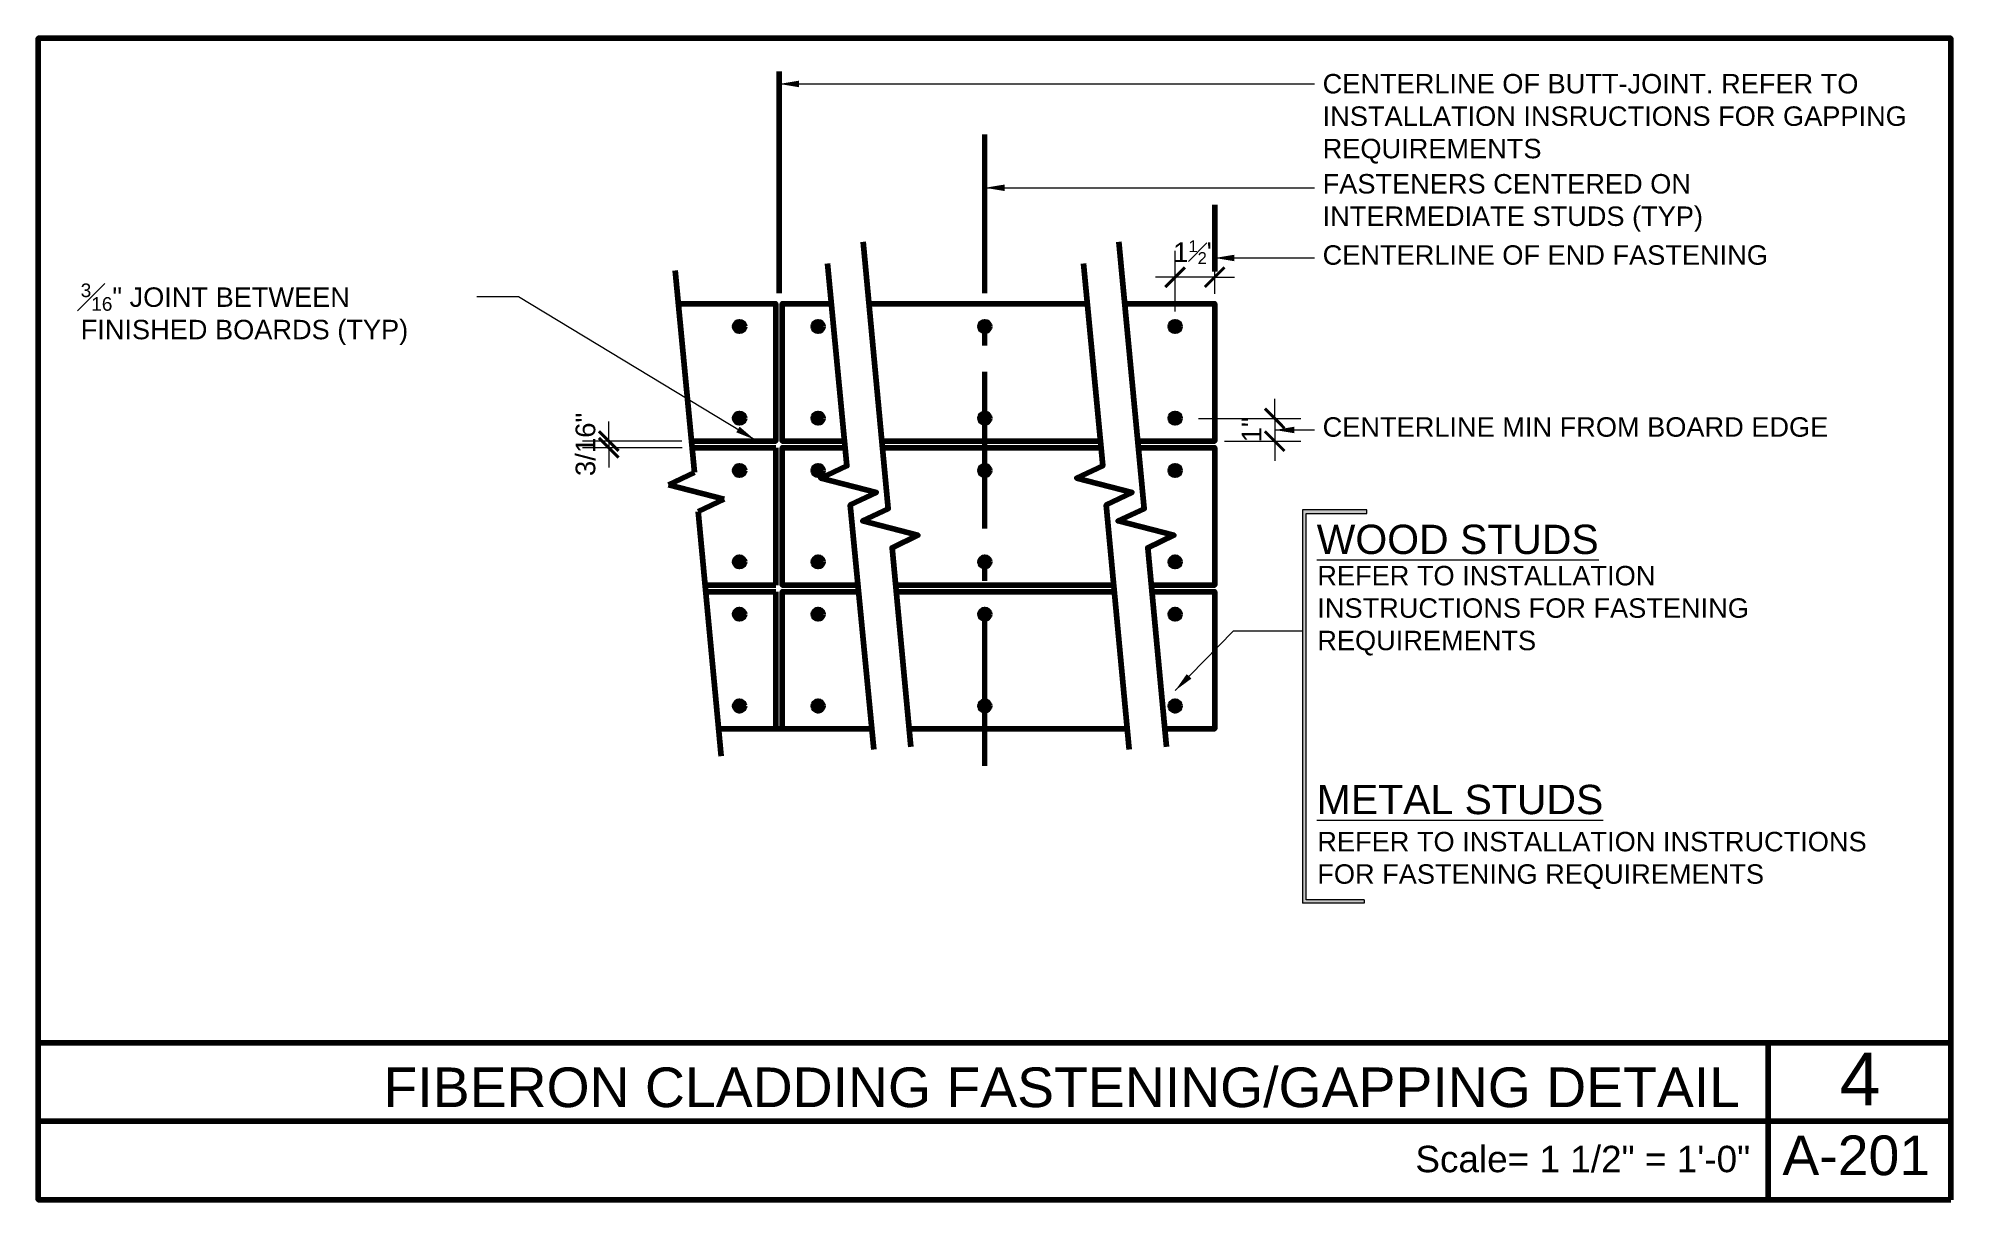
# Model space of a CAD drawing. Extents: x 3.2 to 76, y 270.4 to 314.6.
import ezdxf

# ---------------------------------------------------------------- set-up
doc = ezdxf.new("R2010")
doc.units = 0
doc.header["$MEASUREMENT"] = 0
for name, color, linetype, lineweight in [('Dt-Dim', 3, 'Continuous', 20), ('Dt-Line 2', 6, 'Continuous', 9), ('Dt-Line 3', 7, 'Continuous', 15), ('Dt-Line 4', 1, 'Continuous', 25), ('Dt-Line 5', 54, 'Continuous', 50), ('Dt-Text', 121, 'Continuous', 20)]:
    doc.layers.add(name, color=color, linetype=linetype, lineweight=lineweight)
doc.styles.add('Arial', font='Arial.ttf')
doc.styles.get("Standard").update_dxf_attribs({"font": 'Arial.ttf'})
doc.dimstyles.new('1 & 1 Half', dxfattribs={"dimtxt": 0.75, "dimasz": 0.75, "dimexe": 1, "dimexo": 0.375, "dimgap": 0.5, "dimtad": 1, "dimdec": 4, "dimzin": 3, "dimdsep": 46, "dimlunit": 4, "dimtxsty": 'Standard', "dimblk": 'ARCHTICK', "dimcen": 0.09375, "dimdle": 1, "dimclrd": 253, "dimclre": 253, "dimclrt": 256, "dimadec": 0, "dimazin": 0, "dimtfac": 0.6, "dimtdec": 4, "dimtix": 1, "dimtmove": 2, "dimatfit": 0, "dimfxl": 1, "dimfrac": 1, "dimtolj": 1, "dimtzin": 0, "dimlwd": 9, "dimlwe": 9, "dimarcsym": 0})

# ---------------------------------------------------------------- blocks, each defined once
blk = doc.blocks.new('_ARCHTICK')
at = {"color": 0, "linetype": 'ByBlock', "const_width": 0.15}
blk.add_lwpolyline([(-0.5, -0.5), (0.5, 0.5)], dxfattribs=at)
blk = doc.blocks.new('*D6')
at = {"layer": 'Defpoints', "color": 0, "transparency": 16777216}
for p in [(28.051, 299.269), (24.892, 299.017), (28.068, 299.017)]:
    blk.add_point(p, dxfattribs=at)
at = {"layer": 'Dt-Dim', "color": 253, "lineweight": 9, "transparency": 16777216}
for p, q in [((24.892, 299.269), (24.892, 300.019)), ((27.676, 299.269), (23.892, 299.269)), ((24.892, 299.269), (24.892, 299.017)), ((27.693, 299.017), (23.892, 299.017)), ((24.892, 299.017), (24.892, 298.267))]:
    blk.add_line(p, q, dxfattribs=at)
at = {"layer": 'Dt-Dim', "color": 253, "lineweight": 9, "transparency": 16777216, "xscale": 0.75, "yscale": 0.75, "zscale": 0.75}
for p, rotation in [((24.892, 299.269), 270), ((24.892, 299.017), 90)]:
    blk.add_blockref('_ARCHTICK', p, dxfattribs=dict(at, rotation=rotation))
at = {"layer": 'Dt-Dim', "transparency": 16777216, "insert": (24.012, 299.143), "char_height": 0.75, "attachment_point": 5, "rotation": 90}
blk.add_mtext('\\A1;3/16"', dxfattribs=at)
blk = doc.blocks.new('*D3')
at = {"layer": 'Defpoints', "color": 0, "transparency": 16777216}
for p in [(46.456, 305.508), (47.963, 304.5), (46.456, 303.823)]:
    blk.add_point(p, dxfattribs=at)
at = {"layer": 'Dt-Dim', "color": 253, "lineweight": 9, "transparency": 16777216}
for p, q in [((46.456, 304.198), (46.456, 306.508)), ((47.963, 304.875), (47.963, 306.508)), ((46.456, 305.508), (45.706, 305.508)), ((47.963, 305.508), (46.456, 305.508)), ((47.963, 305.508), (48.713, 305.508))]:
    blk.add_line(p, q, dxfattribs=at)
at = {"layer": 'Dt-Dim', "color": 253, "lineweight": 9, "transparency": 16777216, "xscale": 0.75, "yscale": 0.75, "zscale": 0.75}
blk.add_blockref('_ARCHTICK', (46.456, 305.508), dxfattribs=at)
at = {"layer": 'Dt-Dim', "color": 253, "lineweight": 9, "transparency": 16777216, "xscale": 0.75, "yscale": 0.75, "zscale": 0.75, "rotation": 180}
blk.add_blockref('_ARCHTICK', (47.963, 305.508), dxfattribs=at)
at = {"layer": 'Dt-Dim', "transparency": 16777216, "insert": (47.209, 306.46), "char_height": 0.75, "attachment_point": 5}
blk.add_mtext('\\A1;1{\\H0.600000x;\\S1#2;}"', dxfattribs=at)
blk = doc.blocks.new('*D5')
at = {"layer": 'Defpoints', "color": 0, "transparency": 16777216}
for p in [(46.967, 300.132), (47.963, 299.269), (50.246, 299.269)]:
    blk.add_point(p, dxfattribs=at)
at = {"layer": 'Dt-Dim', "color": 253, "lineweight": 9, "transparency": 16777216}
for p, q in [((50.246, 300.132), (50.246, 300.882)), ((47.342, 300.132), (51.246, 300.132)), ((50.246, 300.132), (50.246, 299.269)), ((48.338, 299.269), (51.246, 299.269)), ((50.246, 299.269), (50.246, 298.519))]:
    blk.add_line(p, q, dxfattribs=at)
at = {"layer": 'Dt-Dim', "color": 253, "lineweight": 9, "transparency": 16777216, "xscale": 0.75, "yscale": 0.75, "zscale": 0.75}
for p, rotation in [((50.246, 300.132), 270), ((50.246, 299.269), 90)]:
    blk.add_blockref('_ARCHTICK', p, dxfattribs=dict(at, rotation=rotation))
at = {"layer": 'Dt-Dim', "transparency": 16777216, "insert": (49.369, 299.701), "char_height": 0.75, "attachment_point": 5, "rotation": 90}
blk.add_mtext('\\A1;1"', dxfattribs=at)

msp = doc.modelspace()

# ---------------------------------------------------------------- hatches: boundary and pattern name
at = {"layer": 'Dt-Text'}
h = msp.add_hatch(color=256, dxfattribs=at)
h.dxf.hatch_style = 1
h.paths.add_polyline_path([(53.75022, 296.64938), (51.30774, 296.64938), (51.30774, 281.68684), (53.6573, 281.68684), (53.6573, 281.80631), (51.44049, 281.80631), (51.44049, 296.51663), (53.75022, 296.51663)])

# ---------------------------------------------------------------- linework, layer by layer
at = {"layer": 'Dt-Dim', "linetype": 'Continuous', "lineweight": 158}
for p, q in [((31.38296, 304.89773), (31.38296, 313.34021)), ((47.96261, 305.72074), (47.96261, 308.25614))]:
    msp.add_line(p, q, dxfattribs=at)
at = {"layer": 'Dt-Dim', "linetype": 'Continuous', "lineweight": 70}
for p, q in [((39.21482, 304.89773), (39.21482, 310.93756)), ((39.21482, 302.90658), (39.21482, 303.90216)), ((39.21482, 295.93756), (39.21482, 301.91101)), ((39.21482, 293.9464), (39.21482, 294.94198)), ((39.21482, 286.91101), (39.21482, 292.95083))]:
    msp.add_line(p, q, dxfattribs=at)
at = {"layer": 'Dt-Line 2', "linetype": 'Continuous', "lineweight": 70}
for points in [[(29.75022, 303.6234), (29.82987, 303.58357), (29.81659, 303.50393), (29.88296, 303.55702), (29.94934, 303.50393), (29.94934, 303.58357), (30.02898, 303.6234), (29.94934, 303.64994), (29.94934, 303.74286), (29.88296, 303.68977), (29.81659, 303.74286), (29.82987, 303.64994)], [(33.01571, 303.6234), (32.93606, 303.58357), (32.93606, 303.50393), (32.86969, 303.55702), (32.80332, 303.50393), (32.81659, 303.58357), (32.73695, 303.6234), (32.81659, 303.64994), (32.80332, 303.74286), (32.86969, 303.68977), (32.93606, 303.74286), (32.93606, 303.64994)], [(39.08208, 303.6234), (39.14845, 303.58357), (39.14845, 303.50393), (39.21482, 303.55702), (39.28119, 303.50393), (39.26792, 303.58357), (39.34757, 303.6234), (39.26792, 303.64994), (39.28119, 303.74286), (39.21482, 303.68977), (39.14845, 303.74286), (39.14845, 303.64994)], [(46.32987, 303.6234), (46.40951, 303.58357), (46.39624, 303.50393), (46.46261, 303.55702), (46.52898, 303.50393), (46.52898, 303.58357), (46.59535, 303.6234), (46.52898, 303.64994), (46.52898, 303.74286), (46.46261, 303.68977), (46.39624, 303.74286), (46.40951, 303.64994)], [(29.75022, 300.13225), (29.82987, 300.17207), (29.81659, 300.25171), (29.88296, 300.19862), (29.94934, 300.25171), (29.94934, 300.17207), (30.02898, 300.13225), (29.94934, 300.1057), (29.94934, 300.01278), (29.88296, 300.06587), (29.81659, 300.01278), (29.82987, 300.1057)], [(33.01571, 300.13225), (32.93606, 300.17207), (32.93606, 300.25171), (32.86969, 300.19862), (32.80332, 300.25171), (32.81659, 300.17207), (32.73695, 300.13225), (32.81659, 300.1057), (32.80332, 300.01278), (32.86969, 300.06587), (32.93606, 300.01278), (32.93606, 300.1057)], [(39.08208, 300.13225), (39.14845, 300.17207), (39.14845, 300.25171), (39.21482, 300.19862), (39.28119, 300.25171), (39.26792, 300.17207), (39.34757, 300.13225), (39.26792, 300.1057), (39.28119, 300.01278), (39.21482, 300.06587), (39.14845, 300.01278), (39.14845, 300.1057)], [(46.32987, 300.13225), (46.40951, 300.17207), (46.39624, 300.25171), (46.46261, 300.19862), (46.52898, 300.25171), (46.52898, 300.17207), (46.59535, 300.13225), (46.52898, 300.1057), (46.52898, 300.01278), (46.46261, 300.06587), (46.39624, 300.01278), (46.40951, 300.1057)], [(29.75022, 298.14109), (29.82987, 298.11455), (29.81659, 298.02163), (29.88296, 298.07472), (29.94934, 298.02163), (29.94934, 298.11455), (30.02898, 298.14109), (29.94934, 298.18092), (29.94934, 298.26056), (29.88296, 298.20747), (29.81659, 298.26056), (29.82987, 298.18092)], [(33.01571, 298.14109), (32.93606, 298.11455), (32.93606, 298.02163), (32.86969, 298.07472), (32.80332, 298.02163), (32.81659, 298.11455), (32.73695, 298.14109), (32.81659, 298.18092), (32.80332, 298.26056), (32.86969, 298.20747), (32.93606, 298.26056), (32.93606, 298.18092)], [(39.08208, 298.14109), (39.14845, 298.11455), (39.14845, 298.02163), (39.21482, 298.07472), (39.28119, 298.02163), (39.26792, 298.11455), (39.34757, 298.14109), (39.26792, 298.18092), (39.28119, 298.26056), (39.21482, 298.20747), (39.14845, 298.26056), (39.14845, 298.18092)], [(46.32987, 298.14109), (46.40951, 298.11455), (46.39624, 298.02163), (46.46261, 298.07472), (46.52898, 298.02163), (46.52898, 298.11455), (46.59535, 298.14109), (46.52898, 298.18092), (46.52898, 298.26056), (46.46261, 298.20747), (46.39624, 298.26056), (46.40951, 298.18092)], [(29.75022, 294.66322), (29.82987, 294.68977), (29.81659, 294.78269), (29.88296, 294.7296), (29.94934, 294.78269), (29.94934, 294.68977), (30.02898, 294.66322), (29.94934, 294.6234), (29.94934, 294.54375), (29.88296, 294.59685), (29.81659, 294.54375), (29.82987, 294.6234)], [(33.01571, 294.66322), (32.93606, 294.68977), (32.93606, 294.78269), (32.86969, 294.7296), (32.80332, 294.78269), (32.81659, 294.68977), (32.73695, 294.66322), (32.81659, 294.6234), (32.80332, 294.54375), (32.86969, 294.59685), (32.93606, 294.54375), (32.93606, 294.6234)], [(39.08208, 294.66322), (39.14845, 294.68977), (39.14845, 294.78269), (39.21482, 294.7296), (39.28119, 294.78269), (39.26792, 294.68977), (39.34757, 294.66322), (39.26792, 294.6234), (39.28119, 294.54375), (39.21482, 294.59685), (39.14845, 294.54375), (39.14845, 294.6234)], [(46.32987, 294.66322), (46.40951, 294.68977), (46.39624, 294.78269), (46.46261, 294.7296), (46.52898, 294.78269), (46.52898, 294.68977), (46.59535, 294.66322), (46.52898, 294.6234), (46.52898, 294.54375), (46.46261, 294.59685), (46.39624, 294.54375), (46.40951, 294.6234)], [(29.75022, 292.67207), (29.82987, 292.63225), (29.81659, 292.5526), (29.88296, 292.6057), (29.94934, 292.5526), (29.94934, 292.63225), (30.02898, 292.67207), (29.94934, 292.69862), (29.94934, 292.79154), (29.88296, 292.73845), (29.81659, 292.79154), (29.82987, 292.69862)], [(33.01571, 292.67207), (32.93606, 292.63225), (32.93606, 292.5526), (32.86969, 292.6057), (32.80332, 292.5526), (32.81659, 292.63225), (32.73695, 292.67207), (32.81659, 292.69862), (32.80332, 292.79154), (32.86969, 292.73845), (32.93606, 292.79154), (32.93606, 292.69862)], [(39.08208, 292.67207), (39.14845, 292.63225), (39.14845, 292.5526), (39.21482, 292.6057), (39.28119, 292.5526), (39.26792, 292.63225), (39.34757, 292.67207), (39.26792, 292.69862), (39.28119, 292.79154), (39.21482, 292.73845), (39.14845, 292.79154), (39.14845, 292.69862)], [(46.32987, 292.67207), (46.40951, 292.63225), (46.39624, 292.5526), (46.46261, 292.6057), (46.52898, 292.5526), (46.52898, 292.63225), (46.59535, 292.67207), (46.52898, 292.69862), (46.52898, 292.79154), (46.46261, 292.73845), (46.39624, 292.79154), (46.40951, 292.69862)], [(29.75022, 289.18092), (29.82987, 289.22074), (29.81659, 289.30039), (29.88296, 289.24729), (29.94934, 289.30039), (29.94934, 289.22074), (30.02898, 289.18092), (29.94934, 289.15437), (29.94934, 289.06145), (29.88296, 289.11455), (29.81659, 289.06145), (29.82987, 289.15437)], [(33.01571, 289.18092), (32.93606, 289.22074), (32.93606, 289.30039), (32.86969, 289.24729), (32.80332, 289.30039), (32.81659, 289.22074), (32.73695, 289.18092), (32.81659, 289.15437), (32.80332, 289.06145), (32.86969, 289.11455), (32.93606, 289.06145), (32.93606, 289.15437)], [(39.08208, 289.18092), (39.14845, 289.22074), (39.14845, 289.30039), (39.21482, 289.24729), (39.28119, 289.30039), (39.26792, 289.22074), (39.34757, 289.18092), (39.26792, 289.15437), (39.28119, 289.06145), (39.21482, 289.11455), (39.14845, 289.06145), (39.14845, 289.15437)], [(46.32987, 289.18092), (46.40951, 289.22074), (46.39624, 289.30039), (46.46261, 289.24729), (46.52898, 289.30039), (46.52898, 289.22074), (46.59535, 289.18092), (46.52898, 289.15437), (46.52898, 289.06145), (46.46261, 289.11455), (46.39624, 289.06145), (46.40951, 289.15437)]]:
    msp.add_lwpolyline(points, close=True, dxfattribs=at)
for centre in [(29.87633, 303.63003), (32.86305, 303.63003), (39.20819, 303.63003), (46.45597, 303.63003), (29.87633, 300.13888), (32.86305, 300.13888), (39.20819, 300.13888), (46.45597, 300.13888), (29.87633, 298.14773), (32.86305, 298.14773), (39.20819, 298.14773), (46.45597, 298.14773), (29.87633, 294.66986), (32.86305, 294.66986), (39.20819, 294.66986), (46.45597, 294.66986), (29.87633, 292.67871), (32.86305, 292.67871), (39.20819, 292.67871), (46.45597, 292.67871), (29.87633, 289.18756), (32.86305, 289.18756), (39.20819, 289.18756), (46.45597, 289.18756)]:
    msp.add_circle(centre, 0.19248, dxfattribs=at)
at = {"layer": 'Dt-Line 3', "linetype": 'Continuous', "lineweight": 211}
for p, q in [((31.25022, 304.4995), (31.25022, 299.26941)), ((31.50243, 304.4995), (31.50243, 299.26941)), ((47.96261, 304.4995), (47.96261, 299.26941)), ((35.29889, 299.26941), (43.60863, 299.26941)), ((31.25022, 299.0172), (28.06438, 299.0172)), ((31.25022, 293.78711), (31.25022, 299.0172)), ((43.63518, 299.0172), (35.31217, 299.0172)), ((28.56881, 293.78711), (31.25022, 293.78711)), ((28.58208, 293.5349), (31.25022, 293.5349)), ((31.25022, 293.5349), (31.25022, 288.31809)), ((35.81659, 293.78711), (44.12633, 293.78711)), ((44.15288, 293.5349), (35.82987, 293.5349)), ((36.33429, 288.31809), (44.64403, 288.31809))]:
    msp.add_line(p, q, dxfattribs=at)
for points in [[(28.05111, 299.26941), (31.25022, 299.26941), (31.25022, 304.4995), (27.54668, 304.4995)], [(33.86527, 299.26941), (31.50243, 299.26941), (31.50243, 304.4995), (33.37411, 304.4995)], [(42.95819, 304.4995), (43.11748, 304.4995), (34.79447, 304.4995)], [(45.02898, 299.26941), (47.96261, 299.26941), (47.96261, 304.4995), (44.53783, 304.4995)], [(34.38296, 293.78711), (31.50243, 293.78711), (31.50243, 299.0172), (33.89181, 299.0172)], [(45.54668, 293.78711), (47.96261, 293.78711), (47.96261, 299.0172), (45.05553, 299.0172)], [(31.50243, 288.31809), (31.50243, 293.5349), (34.40951, 293.5349)], [(46.07765, 288.31809), (47.96261, 288.31809), (47.96261, 293.5349), (45.57323, 293.5349)], [(34.90066, 288.31809), (31.38296, 288.31809), (29.0865, 288.31809)]]:
    msp.add_lwpolyline(points, dxfattribs=at)
at = {"layer": 'Dt-Line 4', "linetype": 'Continuous', "lineweight": 211}
for p, q in [((27.42721, 305.76056), (28.1573, 298.07472)), ((28.1573, 298.07472), (27.175, 297.61012)), ((27.175, 297.61012), (29.28562, 297.05261)), ((29.28562, 297.05261), (28.30332, 296.588)), ((28.30332, 296.588), (29.17942, 287.28269))]:
    msp.add_line(p, q, dxfattribs=at)
for points in [[(36.40066, 287.62782), (35.68385, 295.20747), (36.66615, 295.68534), (34.55553, 296.2296), (35.53783, 296.69419), (34.58208, 306.84906)], [(46.13075, 287.62782), (45.41394, 295.20747), (46.40951, 295.68534), (44.28562, 296.2296), (45.28119, 296.69419), (44.31217, 306.84906)], [(34.98031, 287.5349), (34.09093, 296.84021), (35.0865, 297.31809), (32.96261, 297.86233), (33.95819, 298.32694), (33.2281, 306.02605)], [(44.7104, 287.5349), (43.83429, 296.84021), (44.81659, 297.31809), (42.70597, 297.86233), (43.70155, 298.32694), (42.97146, 306.02605)]]:
    msp.add_lwpolyline(points, dxfattribs=at)
at = {"layer": 'Dt-Line 5', "linetype": 'Continuous', "lineweight": 211}
for p, q in [((3.18827, 276.36797), (75.97146, 276.36797)), ((69.02898, 276.36797), (69.02898, 270.40779)), ((75.97146, 273.38124), (3.18827, 273.38124))]:
    msp.add_line(p, q, dxfattribs=at)
msp.add_lwpolyline([(75.98473, 270.39452), (75.98473, 314.60127), (3.175, 314.60127), (3.175, 270.39452)], close=True, dxfattribs=at)
msp.add_lwpolyline([(75.98473, 270.39452), (3.175, 270.39452)], dxfattribs=at)
at = {"layer": 'Dt-Text'}
for p, q in [((53.75022, 296.64938), (51.30774, 296.64938)), ((51.30774, 296.64938), (51.30774, 281.68684)), ((51.44049, 281.80631), (51.44049, 296.51663)), ((51.44049, 296.51663), (53.75022, 296.51663)), ((53.75022, 296.51663), (53.75022, 296.64938)), ((53.6573, 281.80631), (51.44049, 281.80631)), ((53.6573, 281.80631), (53.6573, 281.68684)), ((53.6573, 281.68684), (51.30774, 281.68684))]:
    msp.add_line(p, q, dxfattribs=at)

# ---------------------------------------------------------------- texts
at = {"layer": 'Dt-Text', "linetype": 'Continuous', "lineweight": 211, "style": 'Arial'}
for s, height, p in [('4', 2.0117, (71.75345, 273.98636)), ('FIBERON CLADDING FASTENING/GAPPING DETAIL', 1.5087744, (16.31947, 273.91954)), ('Scale= 1 1/2" = 1\'-0"', 1.0058496, (55.60287, 271.44181)), ('A-201', 1.508774, (69.57473, 271.33044))]:
    msp.add_text(s, height=height, dxfattribs=at).set_placement(p)
at = {"layer": 'Dt-Text', "char_height": 0.7404019, "style": 'Arial'}
for s, insert, width, attachment_point in [('CENTERLINE OF BUTT-JOINT. REFER TO INSTALLATION INSRUCTIONS FOR GAPPING REQUIREMENTS', (52.07281, 313.24159), 23.8136424, 1), ('FASTENERS CENTERED ON INTERMEDIATE STUDS (TYP)', (52.07281, 309.43258), 20.7770059, 1), ('CENTERLINE OF END FASTENING', (52.07281, 306.7215), 20.7770059, 1), ('\\A1;\\pxql;{\\H0.7x;\\S3#16;\\H1.4286x;"} JOINT BETWEEN FINISHED BOARDS (TYP)', (19.87436, 305.26683), 15.0843757, 3), ('CENTERLINE MIN FROM BOARD EDGE', (52.07281, 300.17574), 20.7770059, 1), ('\\A1;REFER TO INSTALLATION INSTRUCTIONS FOR FASTENING REQUIREMENTS', (51.86806, 294.51854), 20.7770059, 1), ('\\A1;REFER TO INSTALLATION INSTRUCTIONS FOR FASTENING REQUIREMENTS', (51.86806, 284.39579), 23.1732234, 1)]:
    msp.add_mtext(s, dxfattribs=dict(at, insert=insert, width=width, attachment_point=attachment_point))
at = {"layer": 'Dt-Text', "char_height": 1.115625, "attachment_point": 1}
for s, insert in [('\\A1;{\\LWOOD STUDS}', (51.84749, 296.08776)), ('\\A1;{\\LMETAL STUDS}', (51.84749, 286.1857))]:
    msp.add_mtext(s, dxfattribs=dict(at, insert=insert))

# ---------------------------------------------------------------- dimensions: what is measured, and where the dimension line sits
at = {"layer": 'Dt-Dim'}
dim = msp.add_linear_dim(base=(46.45597, 305.50835), p1=(47.96261, 304.4995), p2=(46.45597, 303.82251), dimstyle='1 & 1 Half', dxfattribs=at)
dim.commit()
dim.dimension.update_dxf_attribs({"geometry": '*D3', "text_midpoint": (47.20929, 306.46019)})
for base, p1, p2, text, picture, middle in [((50.2458, 299.26941), (46.96704, 300.13225), (47.96261, 299.26941), '1"', '*D5', (49.36926, 299.70083)), ((24.89181, 299.0172), (28.05111, 299.26941), (28.06777, 299.0172), '3/16"', '*D6', (24.0117, 299.14331))]:
    dim = msp.add_linear_dim(base=base, p1=p1, p2=p2, angle=90, text=text, dimstyle='1 & 1 Half', dxfattribs=at)
    dim.commit()
    dim.dimension.update_dxf_attribs({"geometry": picture, "text_midpoint": middle})

# ---------------------------------------------------------------- leaders
at = {"layer": 'Dt-Text'}
for points in [[(31.38296, 312.86233), (51.75907, 312.86233)], [(39.21482, 308.91031), (51.75907, 308.91031)], [(47.96261, 306.23844), (51.75907, 306.23844)], [(30.45376, 299.32251), (21.45376, 304.76499), (19.87436, 304.76499)], [(50.2458, 299.69267), (51.75907, 299.69267)], [(46.46261, 289.77826), (48.67942, 292.04817), (51.30774, 292.04817)]]:
    msp.add_leader(points, dimstyle='1 & 1 Half', override={"dimgap": 0.5, "dimtad": 0}, dxfattribs=at)

doc.saveas('drawing.dxf')
